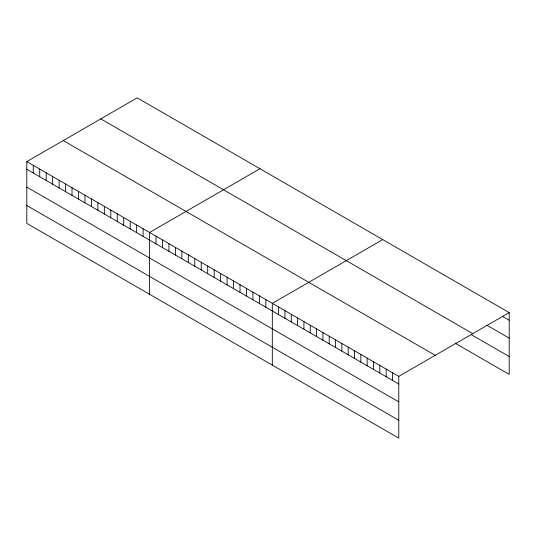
<?xml version="1.0" encoding="UTF-8"?>
<svg xmlns="http://www.w3.org/2000/svg" width="536" height="536" viewBox="0 0 536 536"><rect width="100%" height="100%" fill="white"/><g stroke="black" fill="none" stroke-linecap="round" stroke-linejoin="round"><path stroke-width="0.8" d="M26.8 161.604L398.784 376.366L398.784 438.147L26.8 223.385L26.8 161.604L137.216 97.854L509.2 312.615L509.2 374.396L455.098 343.161M259.973 168.726L149.551 232.477L149.551 294.251M382.724 239.599L272.308 303.349L272.308 365.123M398.784 376.366L509.2 312.615M502.875 316.609L509.2 320.26M486.715 325.144L509.2 338.122M100.781 118.891L472.759 333.653M471.258 334.625L509.2 356.527M63.241 140.566L435.219 355.328M26.8 169.249L398.784 384.011M26.8 187.111L398.784 401.873M26.8 205.516L398.784 420.278M392.459 372.714L392.459 380.359M386.134 369.063L386.134 376.708M379.81 365.418L379.81 373.056M373.485 361.767L373.485 369.405M367.16 358.115L367.16 365.753M360.842 354.464L360.842 362.108M354.517 350.812L354.517 358.457M348.192 347.161L348.192 354.805M341.868 343.509L341.868 351.154M335.543 339.858L335.543 347.502M329.218 336.206L329.218 343.851M322.9 332.555L322.9 340.199M316.575 328.903L316.575 336.548M310.25 325.252L310.25 332.896M303.925 321.607L303.925 329.245M297.601 317.955L297.601 325.593M291.276 314.304L291.276 321.942M284.958 310.652L284.958 318.297M278.633 307.001L278.633 314.645M265.849 299.617L265.849 307.262M259.384 295.885L259.384 303.53M252.925 292.16L252.925 299.805M246.466 288.428L246.466 296.073M240.007 284.696L240.007 292.341M233.542 280.971L233.542 288.609M227.083 277.239L227.083 284.884M220.624 273.507L220.624 281.152M214.159 269.776L214.159 277.42M207.7 266.05L207.7 273.688M201.241 262.318L201.241 269.963M194.782 258.587L194.782 266.231M188.317 254.855L188.317 262.499M181.858 251.129L181.858 258.774M175.399 247.398L175.399 255.042M168.934 243.666L168.934 251.31M162.475 239.94L162.475 247.578M156.016 236.209L156.016 243.853M143.092 228.745L143.092 236.389M136.633 225.02L136.633 232.658M130.174 221.288L130.174 228.932M123.709 217.556L123.709 225.2M117.25 213.824L117.25 221.469M110.791 210.099L110.791 217.743M104.326 206.367L104.326 214.011M97.867 202.635L97.867 210.28M91.408 198.91L91.408 206.548M84.949 195.178L84.949 202.822M78.484 191.446L78.484 199.09M72.025 187.714L72.025 195.359M65.566 183.989L65.566 191.627M59.101 180.257L59.101 187.901M52.642 176.525L52.642 184.17M46.183 172.793L46.183 180.438M39.724 169.068L39.724 176.713M33.259 165.336L33.259 172.981"/></g></svg>
